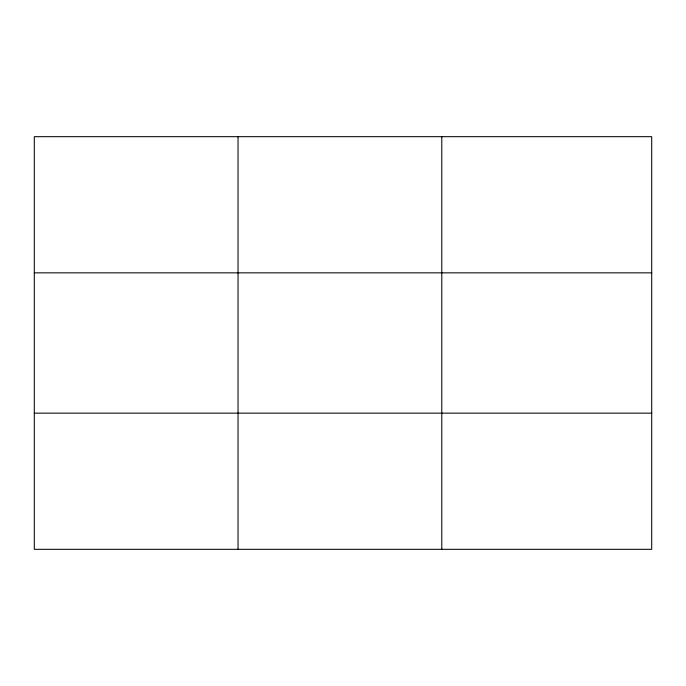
<?xml version="1.0" encoding="UTF-8"?>
<svg xmlns="http://www.w3.org/2000/svg" width="686" height="686" viewBox="0 0 686 686"><rect width="100%" height="100%" fill="white"/><g stroke="black" fill="none" stroke-linecap="round" stroke-linejoin="round"><path stroke-width="1.03" d="M238.042 549.323L238.042 136.677M441.784 549.323L441.784 136.677M651.7 272.848L651.7 136.677L34.3 136.677L34.3 549.323L651.7 549.323L651.7 272.848L34.3 272.848M34.3 413.152L651.7 413.152"/></g></svg>
